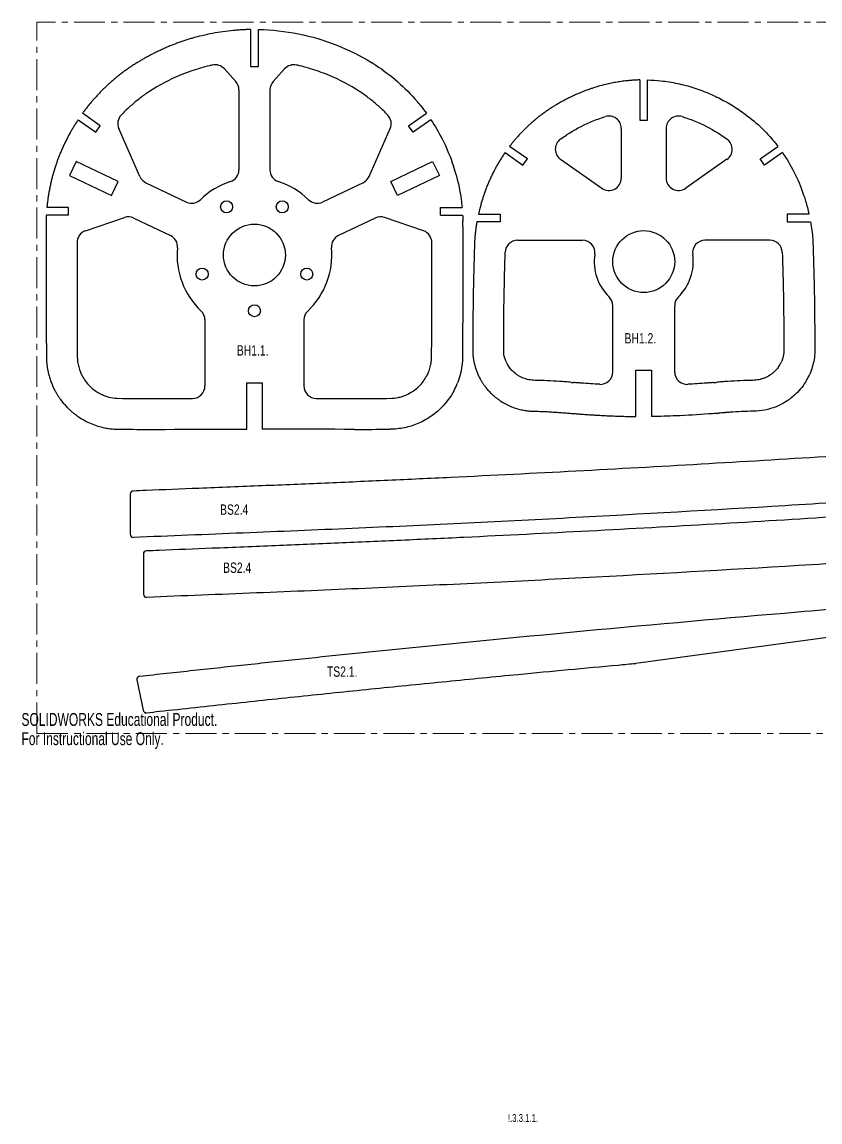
# Model space of a CAD drawing. Header units: inches. Extents: x 0 to 23.8, y -6 to 11.8.
# Drawn here: x 0.01 to 12.9, y -6.03 to 11.75 of the extents above; entities that cross this region are included whole.
import ezdxf

# ---------------------------------------------------------------- set-up
doc = ezdxf.new("R2010")
doc.units = ezdxf.units.IN
doc.header["$MEASUREMENT"] = 0
doc.linetypes.add('CENTERX2', pattern=[0.8, 0.5, -0.1, 0.1, -0.1])
doc.layers.add('PART_NAMES', color=1, linetype='Continuous')
doc.styles.add('SLDTEXTSTYLE0', font='TXT', dxfattribs={"width": 0.75})
doc.styles.add('SLDTEXTSTYLE1', font='TXT', dxfattribs={"width": 0.7})

msp = doc.modelspace()

# ---------------------------------------------------------------- linework, layer by layer
at = {"color": 7, "linetype": 'CENTERX2', "lineweight": 18}
for p, q in [((0.25, 0.25), (0.25, 11.75)), ((23.75, 11.75), (0.25, 11.75)), ((0.25, 0.25), (23.75, 0.25))]:
    msp.add_line(p, q, dxfattribs=at)
at = {"color": 7, "linetype": 'Continuous', "lineweight": 25}
for p, q in [((3.703, 11.629), (3.703, 11.029)), ((3.828, 11.029), (3.828, 11.629)), ((3.703, 11.029), (3.828, 11.029)), ((3.464, 10.786), (3.279, 10.993)), ((4.066, 10.786), (4.252, 10.993)), ((9.994, 10.814), (9.994, 10.164)), ((10.119, 10.164), (10.119, 10.814)), ((3.515, 10.653), (3.515, 9.361)), ((4.015, 10.653), (4.015, 9.361)), ((0.915, 10.171), (1.202, 9.971)), ((1.274, 10.073), (0.987, 10.274)), ((6.257, 10.073), (6.544, 10.274)), ((6.616, 10.171), (6.329, 9.971)), ((9.994, 10.164), (10.119, 10.164)), ((1.202, 9.971), (1.274, 10.073)), ((1.914, 9.252), (1.573, 10.026)), ((5.617, 9.252), (5.958, 10.026)), ((6.329, 9.971), (6.257, 10.073)), ((9.694, 10.03), (9.694, 9.226)), ((10.419, 10.03), (10.419, 9.226)), ((7.815, 9.639), (8.104, 9.437)), ((8.176, 9.539), (7.889, 9.74)), ((11.937, 9.539), (12.224, 9.74)), ((12.297, 9.639), (12.009, 9.437)), ((0.886, 9.494), (0.778, 9.269)), ((1.563, 9.172), (0.886, 9.494)), ((5.968, 9.172), (6.645, 9.494)), ((6.645, 9.494), (6.753, 9.269)), ((8.104, 9.437), (8.176, 9.539)), ((8.712, 9.53), (9.379, 9.063)), ((11.4, 9.53), (10.734, 9.063)), ((12.009, 9.437), (11.937, 9.539)), ((0.778, 9.269), (1.455, 8.946)), ((6.753, 9.269), (6.076, 8.946)), ((1.455, 8.946), (1.563, 9.172)), ((2.011, 9.152), (2.666, 8.839)), ((5.52, 9.152), (4.865, 8.839)), ((6.076, 8.946), (5.968, 9.172)), ((0.761, 8.752), (0.411, 8.752)), ((0.761, 8.627), (0.761, 8.752)), ((6.77, 8.752), (7.12, 8.752)), ((6.77, 8.627), (6.77, 8.752)), ((0.761, 8.627), (0.402, 8.627)), ((1.033, 8.373), (1.665, 8.589)), ((1.816, 8.58), (2.408, 8.298)), ((5.715, 8.58), (5.123, 8.298)), ((6.498, 8.373), (5.866, 8.589)), ((6.77, 8.627), (7.129, 8.627)), ((7.387, 8.646), (7.737, 8.646)), ((7.737, 8.646), (7.737, 8.521)), ((12.376, 8.646), (12.376, 8.521)), ((12.726, 8.646), (12.376, 8.646)), ((0.397, 8.444), (0.398, 8.172)), ((7.134, 8.444), (7.133, 8.172)), ((7.737, 8.521), (7.36, 8.521)), ((12.376, 8.521), (12.752, 8.521)), ((0.898, 8.184), (0.898, 8.173)), ((6.633, 8.173), (6.633, 8.184)), ((8.017, 8.221), (9.067, 8.221)), ((12.095, 8.221), (11.046, 8.221)), ((0.398, 8.172), (0.399, 7.713)), ((0.898, 8.173), (0.899, 7.715)), ((6.632, 7.715), (6.633, 8.173)), ((7.133, 8.172), (7.132, 7.713)), ((9.556, 6.092), (9.556, 7.163)), ((10.556, 6.092), (10.556, 7.163)), ((2.965, 6.933), (2.965, 5.866)), ((4.565, 6.933), (4.565, 5.866)), ((0.402, 6.452), (0.402, 6.35)), ((0.902, 6.453), (0.902, 6.351)), ((6.629, 6.351), (6.629, 6.453)), ((9.931, 6.123), (10.181, 6.123)), ((9.931, 5.373), (9.931, 6.123)), ((10.181, 6.123), (10.181, 5.373)), ((3.64, 5.917), (3.89, 5.917)), ((3.64, 5.167), (3.64, 5.917)), ((3.89, 5.917), (3.89, 5.167)), ((2.145, 5.665), (2.27, 5.665)), ((2.27, 5.665), (2.32, 5.665)), ((2.32, 5.665), (2.467, 5.666)), ((5.064, 5.666), (5.211, 5.665)), ((5.211, 5.665), (5.261, 5.665)), ((5.261, 5.665), (5.386, 5.665)), ((2.146, 5.165), (2.271, 5.165)), ((2.271, 5.165), (2.321, 5.165)), ((2.321, 5.165), (2.468, 5.166)), ((5.21, 5.165), (5.063, 5.166)), ((5.26, 5.165), (5.21, 5.165)), ((5.385, 5.165), (5.26, 5.165)), ((1.757, 4.118), (1.757, 3.468)), ((1.971, 3.15), (1.971, 2.499)), ((15.822, 2.177), (9.929, 1.382)), ((1.866, 1.116), (1.967, 0.624))]:
    msp.add_line(p, q, dxfattribs=at)
for centre, radius in [((3.315, 8.762), 0.0968), ((4.215, 8.762), 0.0968), ((3.765, 7.983), 0.5), ((10.056, 7.877), 0.5), ((2.92, 7.675), 0.0968), ((4.611, 7.675), 0.0968), ((3.765, 7.083), 0.0968)]:
    msp.add_circle(centre, radius, dxfattribs=at)
for centre, radius, start, end in [((3.439, 8.546), 2.992, 121.6795, 121.9899), ((3.13, 10.859), 0.2, 41.8446, 102.5441), ((4.401, 10.859), 0.2, 77.4559, 138.1554), ((4.092, 8.546), 2.992, 58.0101, 58.3205), ((3.315, 10.653), 0.2, 0, 41.8446), ((4.215, 10.653), 0.2, 138.1554, 180), ((3.484, 8.463), 3.085, 138.4913, 139.377), ((3.439, 8.546), 2.492, 121.6795, 121.9899), ((4.092, 8.546), 2.492, 58.0101, 58.3206), ((4.047, 8.463), 3.085, 40.623, 41.5087), ((3.491, 8.457), 3.094, 139.3736, 141.2159), ((4.04, 8.457), 3.094, 38.7841, 40.6264), ((12.389, 4.494), 7.005, 123.3205, 123.4275), ((7.724, 4.494), 7.005, 56.5725, 56.6795), ((1.756, 10.107), 0.2, 136.4427, 203.7785), ((5.775, 10.107), 0.2, 336.2215, 43.5573), ((9.494, 10.03), 0.2, 0, 106.8507), ((10.619, 10.03), 0.2, 73.1528, 180), ((8.827, 9.693), 0.2, 126.7544, 235), ((12.389, 4.494), 6.505, 123.3205, 123.4275), ((7.724, 4.494), 6.505, 56.5725, 56.6791), ((11.286, 9.693), 0.2, 305, 53.2456), ((3.494, 8.454), 3.099, 161.8456, 164.5561), ((2.097, 9.332), 0.2, 203.7785, 244.515), ((3.315, 9.361), 0.2, 288.08, 0), ((4.215, 9.361), 0.2, 180, 251.92), ((5.434, 9.332), 0.2, 295.485, 336.2215), ((4.037, 8.454), 3.099, 15.4439, 18.1544), ((3.765, 7.983), 1.25, 108.08, 134.3437), ((3.765, 7.983), 1.25, 45.6563, 71.92), ((9.494, 9.226), 0.2, 235, 0), ((10.619, 9.226), 0.2, 180, 305), ((2.752, 9.02), 0.2, 244.515, 314.3437), ((4.779, 9.02), 0.2, 225.6563, 295.485), ((1.729, 8.4), 0.2, 64.515, 108.8356), ((5.802, 8.4), 0.2, 71.1644, 115.485), ((3.577, 8.453), 3.18, 178.555, 180.1709), ((1.098, 8.184), 0.2, 108.8356, 180.1519), ((6.433, 8.184), 0.2, 359.8481, 71.1644), ((3.954, 8.453), 3.18, 359.8291, 1.445), ((2.322, 8.117), 0.2, 354.6863, 64.515), ((5.209, 8.117), 0.2, 115.485, 185.3137), ((9.619, 8.097), 2.299, 177.7761, 178.1789), ((8.017, 8.021), 0.2, 90, 178.2908), ((9.067, 8.021), 0.2, 351.7193, 90), ((11.046, 8.021), 0.2, 90, 188.2807), ((12.095, 8.021), 0.2, 1.7092, 90), ((10.494, 8.097), 2.299, 1.8211, 2.2239), ((3.765, 7.983), 1.25, 174.6863, 226.3972), ((3.765, 7.983), 1.25, 313.6028, 5.3137), ((10.056, 7.877), 0.8, 171.7193, 225.573), ((10.056, 7.877), 0.8, 314.427, 8.2807), ((9.356, 7.163), 0.2, 0, 45.573), ((10.756, 7.163), 0.2, 134.427, 180), ((2.765, 6.933), 0.2, 0, 46.3972), ((4.765, 6.933), 0.2, 133.6028, 180), ((8.289, 6.46), 0.499, 203.7466, 210.0312), ((11.824, 6.46), 0.499, 329.9688, 336.2534), ((1.586, 6.348), 0.684, 202.0283, 207.8952), ((5.945, 6.348), 0.684, 332.1043, 337.9713), ((8.289, 6.46), 0.999, 203.7466, 210.0312), ((9.356, 6.092), 0.2, 266.769, 0), ((10.756, 6.092), 0.2, 180, 273.231), ((11.824, 6.46), 0.999, 329.9688, 336.2534), ((1.586, 6.348), 1.184, 202.0283, 207.8957), ((5.945, 6.348), 1.184, 332.1043, 337.9717), ((11.751, 41.759), 35.949, 265.4325, 265.4963), ((8.362, 41.759), 35.949, 274.5036, 274.5675), ((2.765, 5.866), 0.2, 270.0904, 0), ((4.765, 5.866), 0.2, 180, 269.9096), ((2.013, 67.14), 61.475, 269.59279, 270.02278), ((2.011, 68.708), 63.043, 270.02431, 270.12179), ((5.52, 68.708), 63.043, 269.87825, 269.97569), ((5.518, 67.14), 61.475, 269.97722, 270.40721), ((11.751, 41.759), 36.449, 265.4325, 265.4964), ((8.362, 41.759), 36.449, 274.5036, 274.5675), ((2.013, 67.14), 61.975, 269.59279, 270.02278), ((2.011, 68.708), 63.543, 270.0243, 270.12175), ((5.52, 68.708), 63.543, 269.87825, 269.9757), ((5.518, 67.14), 61.975, 269.97722, 270.40721), ((1.807, 4.118), 0.05, 92.2509, 180), ((1.807, 3.468), 0.05, 180, 272.2507), ((2.021, 3.15), 0.05, 92.2509, 180), ((2.021, 2.499), 0.05, 180, 272.2507), ((1.915, 1.126), 0.05, 96.2687, 191.62), ((2.016, 0.634), 0.05, 191.62, 276.2637)]:
    msp.add_arc(centre, radius, start, end, dxfattribs=at)
for points, knots in [([(3.703, 11.629), (3.691, 11.628), (3.668, 11.628), (3.633, 11.627), (3.598, 11.625), (3.564, 11.624), (3.529, 11.621), (3.494, 11.619), (3.459, 11.616), (3.38, 11.609), (3.255, 11.594), (3.087, 11.566), (2.92, 11.53), (2.788, 11.496), (2.69, 11.466), (2.625, 11.445), (2.56, 11.423), (2.496, 11.4), (2.454, 11.383), (2.433, 11.375)], [0, 0, 0, 0, 0.026768, 0.05353, 0.080288, 0.107046, 0.133805, 0.160568, 0.187338, 0.214117, 0.345144, 0.476153, 0.607145, 0.738112, 0.790521, 0.842896, 0.895255, 0.947617, 1, 1, 1, 1]), ([(2.433, 11.375), (2.422, 11.371), (2.4, 11.362), (2.368, 11.349), (2.335, 11.335), (2.303, 11.321), (2.271, 11.306), (2.239, 11.292), (2.207, 11.277), (2.175, 11.261), (2.136, 11.242), (2.088, 11.217), (2.032, 11.187), (1.976, 11.156), (1.922, 11.125), (1.886, 11.103), (1.868, 11.092)], [0, 0, 0, 0, 0.05555, 0.111092, 0.16663, 0.222172, 0.277721, 0.333283, 0.388863, 0.444467, 0.5001, 0.600147, 0.70013, 0.800079, 0.900025, 1, 1, 1, 1]), ([(1.854, 11.083), (1.844, 11.077), (1.825, 11.065), (1.796, 11.046), (1.767, 11.027), (1.739, 11.008), (1.711, 10.988), (1.683, 10.968), (1.655, 10.948), (1.628, 10.927), (1.6, 10.906), (1.573, 10.885), (1.546, 10.864), (1.52, 10.842), (1.486, 10.813), (1.445, 10.778), (1.397, 10.735), (1.351, 10.692), (1.305, 10.647), (1.26, 10.602), (1.217, 10.555), (1.188, 10.523), (1.174, 10.508)], [0, 0, 0, 0, 0.0384636, 0.0769108, 0.1153465, 0.1537753, 0.1922019, 0.2306312, 0.2690677, 0.3075163, 0.3459817, 0.3844686, 0.4229817, 0.4615258, 0.5001054, 0.5717041, 0.6431908, 0.7145955, 0.7859484, 0.85728, 0.9286204, 1, 1, 1, 1]), ([(3.087, 11.055), (3.07, 11.051), (3.054, 11.047), (2.989, 11.032), (2.942, 11.019), (2.801, 10.978), (2.708, 10.946), (2.617, 10.91)], [0.5814957, 0.5814957, 0.5814957, 0.5814957, 0.625, 0.625, 0.75, 0.75, 1, 1, 1, 1]), ([(4.914, 10.91), (4.823, 10.946), (4.73, 10.978), (4.589, 11.019), (4.542, 11.032), (4.477, 11.047), (4.461, 11.051), (4.444, 11.055)], [0, 0, 0, 0, 0.25, 0.25, 0.375, 0.375, 0.4184991, 0.4184991, 0.4184991, 0.4184991]), ([(9.994, 10.814), (9.984, 10.813), (9.964, 10.813), (9.934, 10.811), (9.903, 10.81), (9.873, 10.808), (9.843, 10.806), (9.813, 10.803), (9.763, 10.798), (9.692, 10.789), (9.602, 10.775), (9.497, 10.754), (9.379, 10.726), (9.273, 10.695), (9.195, 10.669), (9.143, 10.651), (9.092, 10.631), (9.041, 10.611), (9.007, 10.597), (8.99, 10.589)], [0, 0, 0, 0, 0.029138, 0.058288, 0.087454, 0.11664, 0.145851, 0.17509, 0.204361, 0.29239, 0.380619, 0.469152, 0.6015, 0.734564, 0.787416, 0.840366, 0.893432, 0.946637, 1, 1, 1, 1]), ([(10.119, 10.814), (10.19, 10.812), (10.26, 10.807), (10.421, 10.79), (10.511, 10.776), (10.69, 10.738), (10.779, 10.714), (10.953, 10.658), (11.039, 10.626), (11.123, 10.589)], [0.0568856, 0.0568856, 0.0568856, 0.0568856, 0.25, 0.25, 0.5, 0.5, 0.75, 0.75, 1, 1, 1, 1]), ([(2.119, 10.659), (2.066, 10.626), (2.014, 10.591), (1.913, 10.517), (1.864, 10.478), (1.769, 10.398), (1.722, 10.356), (1.655, 10.29), (1.633, 10.267), (1.611, 10.244)], [0, 0, 0, 0, 0.25, 0.25, 0.5, 0.5, 0.75, 0.75, 0.8767525, 0.8767525, 0.8767525, 0.8767525]), ([(5.92, 10.244), (5.898, 10.267), (5.876, 10.29), (5.809, 10.356), (5.762, 10.398), (5.667, 10.478), (5.618, 10.517), (5.517, 10.591), (5.465, 10.626), (5.412, 10.659)], [0.1232549, 0.1232549, 0.1232549, 0.1232549, 0.25, 0.25, 0.5, 0.5, 0.75, 0.75, 1, 1, 1, 1]), ([(8.99, 10.589), (8.98, 10.585), (8.961, 10.577), (8.932, 10.563), (8.903, 10.55), (8.874, 10.536), (8.845, 10.522), (8.817, 10.508), (8.789, 10.493), (8.751, 10.473), (8.704, 10.447), (8.649, 10.415), (8.595, 10.382), (8.559, 10.359), (8.541, 10.347)], [0, 0, 0, 0, 0.062572, 0.125105, 0.187606, 0.250083, 0.312543, 0.374993, 0.437439, 0.49989, 0.62512, 0.750175, 0.875116, 1, 1, 1, 1]), ([(11.123, 10.589), (11.201, 10.555), (11.277, 10.518), (11.427, 10.438), (11.5, 10.394), (11.572, 10.347)], [0, 0, 0, 0, 0.5, 0.5, 1, 1, 1, 1]), ([(1.079, 10.395), (1.073, 10.387), (1.06, 10.371), (1.041, 10.347), (1.023, 10.323), (1.005, 10.299), (0.993, 10.282), (0.987, 10.274)], [0, 0, 0, 0, 0.20006, 0.40007, 0.600051, 0.800021, 1, 1, 1, 1]), ([(8.53, 10.34), (8.521, 10.334), (8.503, 10.322), (8.476, 10.303), (8.449, 10.284), (8.423, 10.265), (8.397, 10.246), (8.371, 10.226), (8.345, 10.205), (8.319, 10.185), (8.294, 10.164), (8.269, 10.142), (8.237, 10.115), (8.199, 10.08), (8.155, 10.038), (8.111, 9.996), (8.069, 9.952), (8.028, 9.907), (8.001, 9.877), (7.988, 9.862)], [0, 0, 0, 0, 0.0450888, 0.0901874, 0.1353031, 0.1804431, 0.2256149, 0.2708256, 0.3160825, 0.3613929, 0.406764, 0.452203, 0.497717, 0.5813776, 0.6650006, 0.7486303, 0.8323107, 0.9160859, 1, 1, 1, 1]), ([(0.915, 10.171), (0.911, 10.166), (0.904, 10.154), (0.884, 10.124), (0.858, 10.082), (0.825, 10.028), (0.793, 9.972), (0.762, 9.916), (0.743, 9.878), (0.733, 9.859)], [0, 0, 0, 0, 0.058267, 0.116558, 0.293447, 0.470161, 0.646774, 0.823362, 1, 1, 1, 1]), ([(9.189, 10.131), (9.257, 10.16), (9.327, 10.186), (9.41, 10.213), (9.423, 10.217), (9.436, 10.221)], [0.7050618, 0.7050618, 0.7050618, 0.7050618, 0.9550618, 0.9550618, 1, 1, 1, 1]), ([(10.677, 10.221), (10.69, 10.217), (10.703, 10.213), (10.786, 10.186), (10.856, 10.16), (10.924, 10.131)], [0, 0, 0, 0, 0.0451334, 0.0451334, 0.2951334, 0.2951334, 0.2951334, 0.2951334]), ([(0.733, 9.859), (0.728, 9.849), (0.717, 9.829), (0.702, 9.798), (0.688, 9.768), (0.674, 9.737), (0.66, 9.706), (0.646, 9.674), (0.629, 9.635), (0.61, 9.588), (0.589, 9.532), (0.569, 9.476), (0.556, 9.438), (0.55, 9.419)], [0, 0, 0, 0, 0.071411, 0.142815, 0.214219, 0.285634, 0.357066, 0.428525, 0.50002, 0.625066, 0.750047, 0.87501, 1, 1, 1, 1]), ([(7.963, 9.832), (7.957, 9.825), (7.946, 9.811), (7.929, 9.79), (7.917, 9.776), (7.912, 9.769)], [0, 0, 0, 0, 0.328198, 0.661519, 1, 1, 1, 1]), ([(7.988, 9.862), (7.984, 9.856), (7.975, 9.847), (7.967, 9.837), (7.963, 9.832)], [0, 0, 0, 0, 0.522783, 1, 1, 1, 1]), ([(7.815, 9.639), (7.809, 9.63), (7.797, 9.612), (7.778, 9.584), (7.755, 9.548), (7.726, 9.501), (7.692, 9.445), (7.66, 9.388), (7.64, 9.349), (7.63, 9.33)], [0, 0, 0, 0, 0.091186, 0.18247, 0.273863, 0.455291, 0.636719, 0.818253, 1, 1, 1, 1]), ([(7.912, 9.769), (7.908, 9.764), (7.9, 9.754), (7.893, 9.745), (7.889, 9.74)], [0, 0, 0, 0, 0.499964, 1, 1, 1, 1]), ([(0.507, 9.279), (0.504, 9.268), (0.499, 9.246), (0.49, 9.214), (0.482, 9.181), (0.474, 9.148), (0.467, 9.115), (0.46, 9.082), (0.454, 9.049), (0.447, 9.016), (0.441, 8.983), (0.436, 8.95), (0.431, 8.917), (0.428, 8.895), (0.426, 8.883)], [0, 0, 0, 0, 0.083456, 0.166855, 0.250208, 0.333525, 0.416816, 0.500091, 0.583361, 0.666637, 0.749928, 0.833246, 0.916599, 1, 1, 1, 1]), ([(7.63, 9.33), (7.625, 9.32), (7.615, 9.301), (7.601, 9.271), (7.587, 9.242), (7.573, 9.212), (7.56, 9.182), (7.547, 9.152), (7.535, 9.122), (7.522, 9.092), (7.511, 9.061), (7.499, 9.031), (7.488, 9), (7.481, 8.98), (7.477, 8.969)], [0, 0, 0, 0, 0.083602, 0.167116, 0.250552, 0.333924, 0.417243, 0.500521, 0.58377, 0.667002, 0.750228, 0.833463, 0.916716, 1, 1, 1, 1]), ([(7.477, 8.969), (7.474, 8.96), (7.468, 8.941), (7.458, 8.912), (7.449, 8.884), (7.444, 8.864), (7.441, 8.855)], [0, 0, 0, 0, 0.250306, 0.500388, 0.750276, 1, 1, 1, 1]), ([(12.635, 8.969), (12.639, 8.96), (12.642, 8.95), (12.65, 8.927), (12.654, 8.912), (12.663, 8.884), (12.668, 8.869), (12.672, 8.855)], [0, 0, 0, 0, 0.249923, 0.249923, 0.624911, 0.624911, 1, 1, 1, 1]), ([(0.426, 8.883), (0.425, 8.873), (0.422, 8.851), (0.418, 8.818), (0.414, 8.785), (0.412, 8.763), (0.411, 8.752)], [0, 0, 0, 0, 0.250094, 0.500107, 0.750066, 1, 1, 1, 1]), ([(7.441, 8.855), (7.438, 8.843), (7.431, 8.82), (7.421, 8.786), (7.412, 8.751), (7.403, 8.716), (7.395, 8.681), (7.389, 8.658), (7.387, 8.646)], [0, 0, 0, 0, 0.166307, 0.332735, 0.499301, 0.666022, 0.832916, 1, 1, 1, 1]), ([(0.402, 8.627), (0.401, 8.617), (0.4, 8.596), (0.399, 8.565), (0.398, 8.544), (0.398, 8.533)], [0, 0, 0, 0, 0.33316, 0.666483, 1, 1, 1, 1]), ([(7.36, 8.521), (7.358, 8.511), (7.355, 8.49), (7.35, 8.459), (7.345, 8.429), (7.34, 8.398), (7.337, 8.367), (7.333, 8.336), (7.33, 8.305), (7.327, 8.274), (7.326, 8.254), (7.325, 8.243)], [0, 0, 0, 0, 0.1118429, 0.223455, 0.3348566, 0.4460682, 0.5571105, 0.668004, 0.7787695, 0.8894279, 1, 1, 1, 1]), ([(7.325, 8.243), (7.325, 8.234), (7.323, 8.215), (7.323, 8.196), (7.322, 8.187)], [0, 0, 0, 0, 0.5020358, 1, 1, 1, 1]), ([(7.322, 8.171), (7.321, 8.134), (7.318, 8.059), (7.316, 7.984), (7.315, 7.945)], [0, 0, 0, 0, 0.480532, 1, 1, 1, 1]), ([(7.315, 7.945), (7.313, 7.881), (7.31, 7.754), (7.307, 7.627), (7.305, 7.565)], [0, 0, 0, 0, 0.507517, 1, 1, 1, 1]), ([(0.399, 7.713), (0.4, 7.479), (0.401, 7.058), (0.402, 6.638), (0.402, 6.452)], [0, 0, 0, 0, 0.557568, 1, 1, 1, 1]), ([(7.305, 7.565), (7.304, 7.52), (7.302, 7.43), (7.3, 7.297), (7.298, 7.166), (7.296, 7.02), (7.294, 6.859), (7.293, 6.684), (7.293, 6.568), (7.293, 6.51)], [0, 0, 0, 0, 0.128697, 0.254929, 0.378697, 0.500002, 0.670211, 0.836876, 1, 1, 1, 1]), ([(7.293, 6.51), (7.293, 6.499), (7.293, 6.47), (7.293, 6.442), (7.293, 6.425)], [0, 0, 0, 0, 0.413098, 1, 1, 1, 1]), ([(7.293, 6.425), (7.293, 6.419), (7.293, 6.406), (7.294, 6.387), (7.295, 6.369), (7.297, 6.35), (7.299, 6.331), (7.301, 6.313), (7.303, 6.301), (7.304, 6.294)], [0, 0, 0, 0, 0.143474, 0.286617, 0.429503, 0.572209, 0.714809, 0.857381, 1, 1, 1, 1]), ([(7.793, 6.427), (7.793, 6.441), (7.793, 6.469), (7.793, 6.496), (7.793, 6.511)], [0, 0, 0, 0, 0.001012586, 0.0021182, 0.0021182, 0.0021182, 0.0021182]), ([(12.32, 6.511), (12.32, 6.498), (12.32, 6.47), (12.32, 6.442), (12.32, 6.427)], [0, 0, 0, 0, 0.001012272, 0.002117886, 0.002117886, 0.002117886, 0.002117886]), ([(0.402, 6.35), (0.402, 6.342), (0.402, 6.328), (0.403, 6.305), (0.404, 6.283), (0.406, 6.26), (0.407, 6.238), (0.41, 6.215), (0.412, 6.201), (0.413, 6.193)], [0, 0, 0, 0, 0.142933, 0.28576, 0.428528, 0.571287, 0.714086, 0.856974, 1, 1, 1, 1]), ([(6.579, 6.092), (6.59, 6.119), (6.599, 6.146), (6.613, 6.202), (6.619, 6.23), (6.623, 6.259)], [0, 0, 0, 0, 0.5, 0.5, 1, 1, 1, 1]), ([(7.304, 6.294), (7.305, 6.288), (7.308, 6.274), (7.312, 6.254), (7.316, 6.234), (7.321, 6.214), (7.327, 6.194), (7.333, 6.17), (7.341, 6.144), (7.352, 6.115), (7.363, 6.086), (7.371, 6.067), (7.375, 6.057)], [0, 0, 0, 0, 0.083274, 0.166509, 0.24974, 0.333004, 0.416336, 0.499771, 0.625032, 0.750076, 0.875025, 1, 1, 1, 1]), ([(12.808, 6.294), (12.802, 6.253), (12.792, 6.213), (12.769, 6.134), (12.754, 6.095), (12.738, 6.057)], [0, 0, 0, 0, 0.5, 0.5, 0.9945645, 0.9945645, 0.9945645, 0.9945645]), ([(0.413, 6.193), (0.414, 6.186), (0.416, 6.172), (0.419, 6.151), (0.423, 6.13), (0.427, 6.109), (0.431, 6.088), (0.436, 6.067), (0.443, 6.041), (0.451, 6.01), (0.463, 5.975), (0.475, 5.939), (0.484, 5.916), (0.489, 5.904)], [0, 0, 0, 0, 0.071394, 0.142759, 0.214121, 0.285502, 0.356926, 0.428416, 0.499994, 0.62517, 0.750146, 0.875048, 1, 1, 1, 1]), ([(7.945, 6.098), (7.928, 6.115), (7.912, 6.132), (7.883, 6.17), (7.869, 6.189), (7.857, 6.21)], [0, 0, 0, 0, 0.5, 0.5, 1, 1, 1, 1]), ([(8.294, 5.957), (8.278, 5.958), (8.262, 5.959), (8.23, 5.962), (8.214, 5.965), (8.167, 5.974), (8.136, 5.983), (8.092, 6.001), (8.077, 6.007), (8.049, 6.022), (8.035, 6.03), (7.994, 6.056), (7.969, 6.076), (7.945, 6.098)], [0, 0, 0, 0, 0.125, 0.125, 0.25, 0.25, 0.5, 0.5, 0.625, 0.625, 0.75, 0.75, 1, 1, 1, 1]), ([(12.167, 6.098), (12.156, 6.087), (12.144, 6.076), (12.118, 6.057), (12.105, 6.047), (12.064, 6.021), (12.036, 6.007), (11.991, 5.989), (11.976, 5.984), (11.946, 5.975), (11.93, 5.971), (11.883, 5.961), (11.851, 5.958), (11.818, 5.957)], [0, 0, 0, 0, 0.125, 0.125, 0.25, 0.25, 0.5, 0.5, 0.625, 0.625, 0.75, 0.75, 1, 1, 1, 1]), ([(12.255, 6.21), (12.243, 6.189), (12.23, 6.17), (12.201, 6.132), (12.185, 6.115), (12.167, 6.098)], [0, 0, 0, 0, 0.5, 0.5, 1, 1, 1, 1]), ([(0.982, 6.029), (0.998, 5.999), (1.016, 5.97), (1.056, 5.916), (1.078, 5.89), (1.101, 5.866)], [0, 0, 0, 0, 0.5, 0.5, 1, 1, 1, 1]), ([(6.43, 5.866), (6.453, 5.89), (6.475, 5.916), (6.515, 5.97), (6.533, 5.999), (6.549, 6.029)], [0, 0, 0, 0, 0.5, 0.5, 1, 1, 1, 1]), ([(7.425, 5.96), (7.428, 5.954), (7.435, 5.942), (7.446, 5.925), (7.457, 5.908), (7.468, 5.891), (7.48, 5.875), (7.492, 5.858), (7.507, 5.838), (7.527, 5.814), (7.55, 5.788), (7.574, 5.762), (7.591, 5.745), (7.6, 5.737)], [0, 0, 0, 0, 0.071443, 0.142858, 0.214274, 0.285723, 0.357232, 0.428831, 0.500549, 0.625588, 0.750405, 0.875157, 1, 1, 1, 1]), ([(8.79, 5.933), (8.775, 5.934), (8.744, 5.937), (8.713, 5.939), (8.697, 5.94)], [0, 0, 0, 0, 0.001180219, 0.002360387, 0.002360387, 0.002360387, 0.002360387]), ([(9.044, 5.913), (9.025, 5.914), (8.997, 5.916), (8.958, 5.919), (8.938, 5.921), (8.928, 5.922)], [0, 0, 0, 0, 0.001445122, 0.002201053, 0.002956986, 0.002956986, 0.002956986, 0.002956986]), ([(11.185, 5.922), (11.166, 5.92), (11.127, 5.917), (11.088, 5.914), (11.069, 5.913)], [0, 0, 0, 0, 0.001443714, 0.002955577, 0.002955577, 0.002955577, 0.002955577]), ([(11.415, 5.94), (11.4, 5.939), (11.369, 5.937), (11.338, 5.934), (11.323, 5.933)], [0, 0, 0, 0, 0.001172878, 0.002363195, 0.002363195, 0.002363195, 0.002363195]), ([(0.54, 5.795), (0.543, 5.788), (0.55, 5.775), (0.561, 5.756), (0.572, 5.737), (0.584, 5.719), (0.595, 5.7), (0.608, 5.682), (0.62, 5.664), (0.636, 5.643), (0.654, 5.618), (0.676, 5.591), (0.699, 5.564), (0.723, 5.538), (0.739, 5.522), (0.747, 5.513)], [0, 0, 0, 0, 0.062475, 0.124916, 0.187344, 0.249781, 0.312247, 0.374766, 0.437358, 0.500045, 0.600266, 0.700284, 0.800187, 0.900063, 1, 1, 1, 1]), ([(1.101, 5.866), (1.133, 5.835), (1.167, 5.807), (1.221, 5.77), (1.24, 5.758), (1.279, 5.737), (1.299, 5.728), (1.359, 5.702), (1.401, 5.689), (1.488, 5.671), (1.532, 5.667), (1.576, 5.666)], [0, 0, 0, 0, 0.25, 0.25, 0.375, 0.375, 0.5, 0.5, 0.75, 0.75, 1, 1, 1, 1]), ([(5.955, 5.666), (5.999, 5.667), (6.043, 5.671), (6.108, 5.685), (6.129, 5.69), (6.171, 5.703), (6.192, 5.711), (6.252, 5.736), (6.291, 5.757), (6.364, 5.807), (6.398, 5.835), (6.43, 5.866)], [0, 0, 0, 0, 0.25, 0.25, 0.375, 0.375, 0.5, 0.5, 0.75, 0.75, 1, 1, 1, 1]), ([(7.6, 5.737), (7.604, 5.733), (7.613, 5.724), (7.628, 5.711), (7.642, 5.698), (7.657, 5.686), (7.672, 5.674), (7.687, 5.663), (7.702, 5.651), (7.718, 5.64), (7.733, 5.629), (7.771, 5.605), (7.831, 5.57), (7.917, 5.53), (8.007, 5.499), (8.081, 5.481), (8.136, 5.471), (8.174, 5.465), (8.211, 5.461), (8.249, 5.459), (8.274, 5.458), (8.286, 5.458)], [0, 0, 0, 0, 0.025213, 0.050396, 0.07556, 0.100713, 0.125865, 0.151026, 0.176204, 0.201408, 0.226649, 0.251935, 0.377051, 0.502537, 0.627061, 0.75204, 0.801603, 0.851116, 0.900644, 0.95025, 1, 1, 1, 1]), ([(0.747, 5.513), (0.752, 5.508), (0.762, 5.499), (0.777, 5.484), (0.793, 5.47), (0.808, 5.456), (0.824, 5.443), (0.84, 5.429), (0.856, 5.416), (0.873, 5.404), (0.89, 5.391), (0.907, 5.379), (0.95, 5.35), (1.021, 5.306), (1.125, 5.257), (1.233, 5.217), (1.32, 5.195), (1.382, 5.183), (1.42, 5.177), (1.458, 5.173), (1.496, 5.169), (1.534, 5.167), (1.56, 5.167), (1.573, 5.166)], [0, 0, 0, 0, 0.022801, 0.04557, 0.068314, 0.091041, 0.113757, 0.13647, 0.159187, 0.181915, 0.204661, 0.227432, 0.250235, 0.375253, 0.500228, 0.625171, 0.750095, 0.791839, 0.833487, 0.875082, 0.91667, 0.958294, 1, 1, 1, 1]), ([(8.286, 5.458), (8.302, 5.457), (8.332, 5.457), (8.379, 5.456), (8.425, 5.454), (8.472, 5.452), (8.519, 5.45), (8.567, 5.447), (8.614, 5.444), (8.646, 5.442), (8.662, 5.441)], [0, 0, 0, 0, 0.122291, 0.245343, 0.369163, 0.493757, 0.619132, 0.745294, 0.872248, 1, 1, 1, 1]), ([(8.662, 5.441), (8.676, 5.44), (8.705, 5.438), (8.733, 5.436), (8.749, 5.434)], [0, 0, 0, 0, 0.473902, 1, 1, 1, 1]), ([(8.749, 5.434), (8.766, 5.433), (8.799, 5.43), (8.832, 5.428), (8.848, 5.426)], [0, 0, 0, 0, 0.519486, 1, 1, 1, 1]), ([(8.889, 5.423), (8.909, 5.422), (8.948, 5.419), (8.987, 5.416), (9.006, 5.414)], [0, 0, 0, 0, 0.499999, 1, 1, 1, 1]), ([(9.006, 5.414), (9.032, 5.412), (9.084, 5.408), (9.16, 5.403), (9.236, 5.398), (9.311, 5.394), (9.385, 5.39), (9.458, 5.386), (9.552, 5.382), (9.666, 5.378), (9.799, 5.374), (9.888, 5.373), (9.931, 5.373)], [0, 0, 0, 0, 0.083868, 0.166799, 0.248795, 0.329859, 0.409991, 0.489194, 0.567469, 0.714211, 0.858382, 1, 1, 1, 1]), ([(11.106, 5.414), (10.932, 5.401), (10.757, 5.39), (10.448, 5.378), (10.315, 5.374), (10.181, 5.373)], [0, 0, 0, 0, 0.5, 0.5, 0.8810796, 0.8810796, 0.8810796, 0.8810796]), ([(11.451, 5.441), (11.429, 5.44), (11.4, 5.437), (11.371, 5.435), (11.364, 5.434)], [0, 0, 0, 0, 0.749994, 1, 1, 1, 1]), ([(2.468, 5.166), (2.673, 5.166), (3.064, 5.167), (3.455, 5.167), (3.64, 5.167)], [0, 0, 0, 0, 0.524616, 1, 1, 1, 1]), ([(15.804, 4.902), (15.727, 4.897), (15.458, 4.879), (14.524, 4.818), (12.996, 4.721), (10.983, 4.6), (8.962, 4.487), (7.274, 4.402), (5.923, 4.339), (4.909, 4.294), (3.892, 4.252), (2.923, 4.213), (2.227, 4.185), (1.874, 4.171), (1.805, 4.168)], [103.707968, 103.707968, 103.707968, 103.707968, 104.300777, 105.766098, 110.877392, 115.988686, 121.09998, 126.211274, 128.766921, 131.322568, 133.878215, 136.433862, 138.55769, 139.076485, 139.076485, 139.076485, 139.076485]), ([(15.811, 4.151), (15.234, 4.112), (14.658, 4.075), (13.502, 4.002), (12.923, 3.966), (11.183, 3.86), (10.018, 3.794), (8.267, 3.701), (7.683, 3.672), (6.513, 3.615), (5.928, 3.588), (5.051, 3.55), (4.759, 3.537), (4.172, 3.513), (3.877, 3.501), (3.287, 3.477), (2.991, 3.465), (2.399, 3.441), (2.104, 3.43), (1.809, 3.418)], [0, 0, 0, 0, 0.125, 0.125, 0.25, 0.25, 0.5, 0.5, 0.625, 0.625, 0.75, 0.75, 0.8125, 0.8125, 0.875, 0.875, 0.9375, 0.9375, 1, 1, 1, 1]), ([(16.018, 3.933), (15.941, 3.928), (15.672, 3.91), (14.738, 3.849), (13.21, 3.752), (11.197, 3.631), (9.176, 3.519), (7.488, 3.433), (6.137, 3.37), (5.123, 3.326), (4.107, 3.283), (3.137, 3.244), (2.441, 3.216), (2.089, 3.202), (2.019, 3.2)], [103.707968, 103.707968, 103.707968, 103.707968, 104.300777, 105.766098, 110.877392, 115.988686, 121.09998, 126.211274, 128.766921, 131.322568, 133.878215, 136.433862, 138.55769, 139.076485, 139.076485, 139.076485, 139.076485]), ([(16.025, 3.182), (15.448, 3.144), (14.872, 3.106), (13.716, 3.033), (13.137, 2.997), (11.397, 2.892), (10.232, 2.825), (8.481, 2.733), (7.897, 2.703), (6.727, 2.647), (6.142, 2.62), (5.265, 2.581), (4.973, 2.569), (4.386, 2.544), (4.091, 2.532), (3.501, 2.508), (3.205, 2.496), (2.613, 2.473), (2.318, 2.461), (2.023, 2.449)], [0, 0, 0, 0, 0.125, 0.125, 0.25, 0.25, 0.5, 0.5, 0.625, 0.625, 0.75, 0.75, 0.8125, 0.8125, 0.875, 0.875, 0.9375, 0.9375, 1, 1, 1, 1]), ([(1.91, 1.175), (2.2, 1.207), (2.492, 1.239), (3.075, 1.302), (3.368, 1.334), (3.951, 1.396), (4.242, 1.426), (4.822, 1.487), (5.11, 1.517), (6.556, 1.665), (7.713, 1.778), (10.024, 1.995), (11.178, 2.098), (12.904, 2.245), (13.479, 2.293), (14.626, 2.386), (15.199, 2.431), (15.771, 2.476)], [0, 0, 0, 0, 0.0625, 0.0625, 0.125, 0.125, 0.1875, 0.1875, 0.25, 0.25, 0.5, 0.5, 0.75, 0.75, 0.875, 0.875, 1, 1, 1, 1]), ([(2.022, 0.584), (2.091, 0.592), (2.548, 0.642), (3.398, 0.734), (4.562, 0.857), (5.716, 0.976), (6.872, 1.092), (8.18, 1.22), (9.2, 1.315), (9.833, 1.373), (9.929, 1.382)], [225.85394, 225.85394, 225.85394, 225.85394, 226.37699, 229.287699, 232.198408, 235.109117, 238.019826, 240.930535, 244.998119, 245.725796, 245.725796, 245.725796, 245.725796])]:
    msp.add_open_spline(points, degree=3, knots=knots, dxfattribs=at)
for points in [[(3.828, 11.629), (4.045, 11.625), (4.479, 11.578), (4.897, 11.455), (5.098, 11.375)], [(5.098, 11.375), (5.294, 11.297), (5.484, 11.202), (5.663, 11.092)], [(5.677, 11.083), (5.93, 10.925), (6.16, 10.731), (6.357, 10.508)], [(2.617, 10.91), (2.448, 10.843), (2.285, 10.762), (2.13, 10.666)], [(5.401, 10.666), (5.246, 10.762), (5.083, 10.843), (4.914, 10.91)], [(6.452, 10.395), (6.484, 10.356), (6.515, 10.315), (6.544, 10.274)], [(11.582, 10.34), (11.782, 10.208), (11.966, 10.047), (12.125, 9.862)], [(6.616, 10.171), (6.683, 10.071), (6.743, 9.967), (6.798, 9.859)], [(8.816, 9.929), (8.934, 10.007), (9.059, 10.074), (9.189, 10.131)], [(10.924, 10.131), (11.054, 10.074), (11.179, 10.007), (11.297, 9.929)], [(6.798, 9.859), (6.87, 9.718), (6.932, 9.57), (6.981, 9.419)], [(8.707, 9.854), (8.74, 9.878), (8.772, 9.901), (8.806, 9.923)], [(11.307, 9.923), (11.34, 9.901), (11.373, 9.878), (11.405, 9.854)], [(12.125, 9.862), (12.133, 9.852), (12.142, 9.842), (12.15, 9.832)], [(12.15, 9.832), (12.167, 9.811), (12.184, 9.79), (12.201, 9.769)], [(12.201, 9.769), (12.209, 9.759), (12.216, 9.75), (12.224, 9.74)], [(12.297, 9.639), (12.366, 9.54), (12.428, 9.437), (12.483, 9.33)], [(7.024, 9.279), (7.059, 9.149), (7.087, 9.017), (7.105, 8.883)], [(12.483, 9.33), (12.542, 9.214), (12.593, 9.093), (12.635, 8.969)], [(7.105, 8.883), (7.111, 8.84), (7.116, 8.796), (7.12, 8.752)], [(12.672, 8.855), (12.692, 8.786), (12.71, 8.716), (12.726, 8.646)], [(7.129, 8.627), (7.131, 8.596), (7.132, 8.565), (7.133, 8.533)], [(12.752, 8.521), (12.77, 8.429), (12.782, 8.336), (12.788, 8.243)], [(12.788, 8.243), (12.789, 8.225), (12.79, 8.206), (12.791, 8.187)], [(7.815, 7.931), (7.816, 7.963), (7.817, 7.995), (7.818, 8.027)], [(12.295, 8.027), (12.296, 7.995), (12.297, 7.963), (12.298, 7.931)], [(12.791, 8.171), (12.793, 8.095), (12.796, 8.02), (12.798, 7.945)], [(7.805, 7.553), (7.808, 7.679), (7.811, 7.805), (7.815, 7.931)], [(12.298, 7.931), (12.302, 7.805), (12.305, 7.679), (12.308, 7.553)], [(12.798, 7.945), (12.801, 7.818), (12.805, 7.692), (12.808, 7.565)], [(0.899, 7.715), (0.9, 7.294), (0.901, 6.873), (0.902, 6.453)], [(6.629, 6.453), (6.63, 6.873), (6.631, 7.294), (6.632, 7.715)], [(7.132, 7.713), (7.131, 7.293), (7.13, 6.872), (7.129, 6.452)], [(7.793, 6.511), (7.792, 6.858), (7.797, 7.206), (7.805, 7.553)], [(12.308, 7.553), (12.316, 7.206), (12.32, 6.858), (12.32, 6.511)], [(12.808, 7.565), (12.816, 7.213), (12.82, 6.862), (12.82, 6.51)], [(7.129, 6.452), (7.129, 6.418), (7.129, 6.384), (7.129, 6.35)], [(7.797, 6.377), (7.795, 6.394), (7.793, 6.411), (7.793, 6.427)], [(12.32, 6.427), (12.32, 6.411), (12.318, 6.394), (12.315, 6.377)], [(12.82, 6.425), (12.819, 6.381), (12.816, 6.338), (12.808, 6.294)], [(12.82, 6.51), (12.82, 6.482), (12.82, 6.453), (12.82, 6.425)], [(0.902, 6.351), (0.902, 6.32), (0.904, 6.289), (0.908, 6.259)], [(0.908, 6.259), (0.916, 6.201), (0.931, 6.145), (0.952, 6.092)], [(6.623, 6.259), (6.627, 6.289), (6.629, 6.32), (6.629, 6.351)], [(7.129, 6.35), (7.129, 6.298), (7.125, 6.245), (7.118, 6.193)], [(7.833, 6.259), (7.816, 6.297), (7.804, 6.336), (7.797, 6.377)], [(12.315, 6.377), (12.309, 6.336), (12.297, 6.297), (12.28, 6.259)], [(7.118, 6.193), (7.105, 6.094), (7.08, 5.997), (7.042, 5.904)], [(8.697, 5.94), (8.563, 5.949), (8.429, 5.955), (8.294, 5.957)], [(8.888, 5.925), (8.856, 5.927), (8.823, 5.93), (8.79, 5.933)], [(9.345, 5.893), (9.245, 5.898), (9.144, 5.905), (9.044, 5.913)], [(11.069, 5.913), (10.968, 5.905), (10.868, 5.898), (10.768, 5.893)], [(11.323, 5.933), (11.29, 5.93), (11.257, 5.927), (11.225, 5.925)], [(11.818, 5.957), (11.684, 5.955), (11.55, 5.949), (11.415, 5.94)], [(12.688, 5.96), (12.641, 5.878), (12.582, 5.802), (12.513, 5.737)], [(6.991, 5.795), (6.936, 5.691), (6.866, 5.596), (6.784, 5.513)], [(12.513, 5.737), (12.467, 5.693), (12.366, 5.614), (12.197, 5.526), (12.014, 5.472), (11.889, 5.459), (11.827, 5.458)], [(2.467, 5.666), (2.566, 5.666), (2.666, 5.666), (2.766, 5.666)], [(4.765, 5.666), (4.865, 5.666), (4.965, 5.666), (5.064, 5.666)], [(6.784, 5.513), (6.73, 5.459), (6.611, 5.361), (6.408, 5.251), (6.188, 5.183), (6.035, 5.167), (5.958, 5.166)], [(11.224, 5.423), (11.185, 5.42), (11.146, 5.417), (11.106, 5.414)], [(11.364, 5.434), (11.331, 5.432), (11.298, 5.429), (11.264, 5.426)], [(11.827, 5.458), (11.701, 5.456), (11.576, 5.45), (11.451, 5.441)], [(5.063, 5.166), (4.673, 5.166), (4.282, 5.167), (3.89, 5.167)]]:
    msp.add_open_spline(points, degree=3, dxfattribs=at)

# ---------------------------------------------------------------- texts
at = {"color": 7, "linetype": 'Continuous', "char_height": 0.2076, "attachment_point": 1, "style": 'SLDTEXTSTYLE1'}
for s, insert in [('SOLIDWORKS Educational Product.', (0, 0.579)), ('For Instructional Use Only.', (0, 0.268))]:
    msp.add_mtext(s, dxfattribs=dict(at, insert=insert))
at = {"layer": 'PART_NAMES', "attachment_point": 1, "style": 'SLDTEXTSTYLE0'}
for s, insert, char_height in [('BH1.2.', (9.746, 6.72), 0.1667), ('BH1.1.', (3.481, 6.524), 0.1667), ('BS2.4', (3.21, 3.951), 0.1667), ('BS2.4', (3.259, 3.012), 0.1667), ('TS2.1.', (4.937, 1.332), 0.1667), ('!.3.3.1.1.', (7.861, -5.905), 0.125), ('!.3.3.1.1.', (7.861, -5.905), 0.125)]:
    msp.add_mtext(s, dxfattribs=dict(at, insert=insert, char_height=char_height))

doc.saveas('drawing.dxf')
